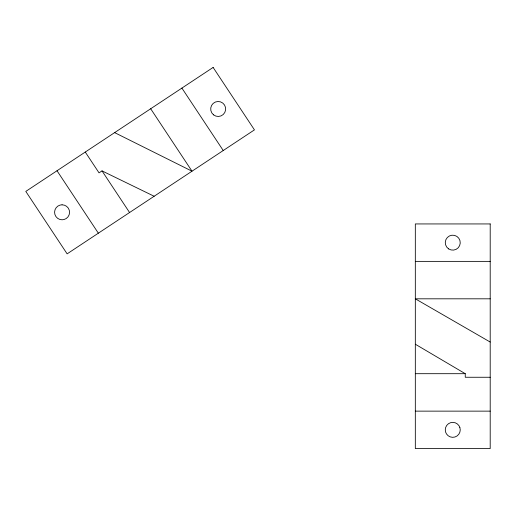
<?xml version="1.0" encoding="UTF-8"?>
<svg xmlns="http://www.w3.org/2000/svg" width="516" height="516" viewBox="0 0 516 516"><rect width="100%" height="100%" fill="white"/><g stroke="black" fill="none" stroke-linecap="round" stroke-linejoin="round"><path stroke-width="0.77" d="M154.149 196.254L102.007 170.886L99.033 172.854L85.269 152.052M415.322 261.373L490.2 261.373M490.2 298.816L415.322 298.816L490.2 342.043M415.322 373.694L465.258 373.694L465.258 377.26L490.2 377.26M415.322 411.136L490.2 411.136M114.629 132.618L192.01 171.196L150.678 108.753M415.322 344.217L465.258 373.694M181.903 88.094L223.228 150.53M102.007 170.886L129.568 212.521M57.018 170.751L98.35 233.187M213.121 67.428L25.8 191.41L67.125 253.853L254.446 129.871L213.121 67.428M62.068 204.813L60.127 205.071A7.488 7.488 0 0 0 62.081 219.79L64.023 219.532A7.488 7.488 0 0 0 62.068 204.813M490.2 223.938L415.322 223.938L415.322 448.572L490.2 448.572L490.2 223.938M459.866 427.487L459.008 425.726A7.488 7.488 0 0 0 445.656 432.221L446.514 433.975A7.488 7.488 0 0 0 459.866 427.487M213.56 114.874A7.488 7.488 0 0 0 225.589 110.031A7.488 7.488 0 0 0 215.378 102.033A7.488 7.488 0 0 0 213.56 114.874M448.636 248.905A7.488 7.488 0 0 0 460.233 243.107A7.488 7.488 0 0 0 449.41 235.96A7.488 7.488 0 0 0 448.636 248.905"/></g></svg>
